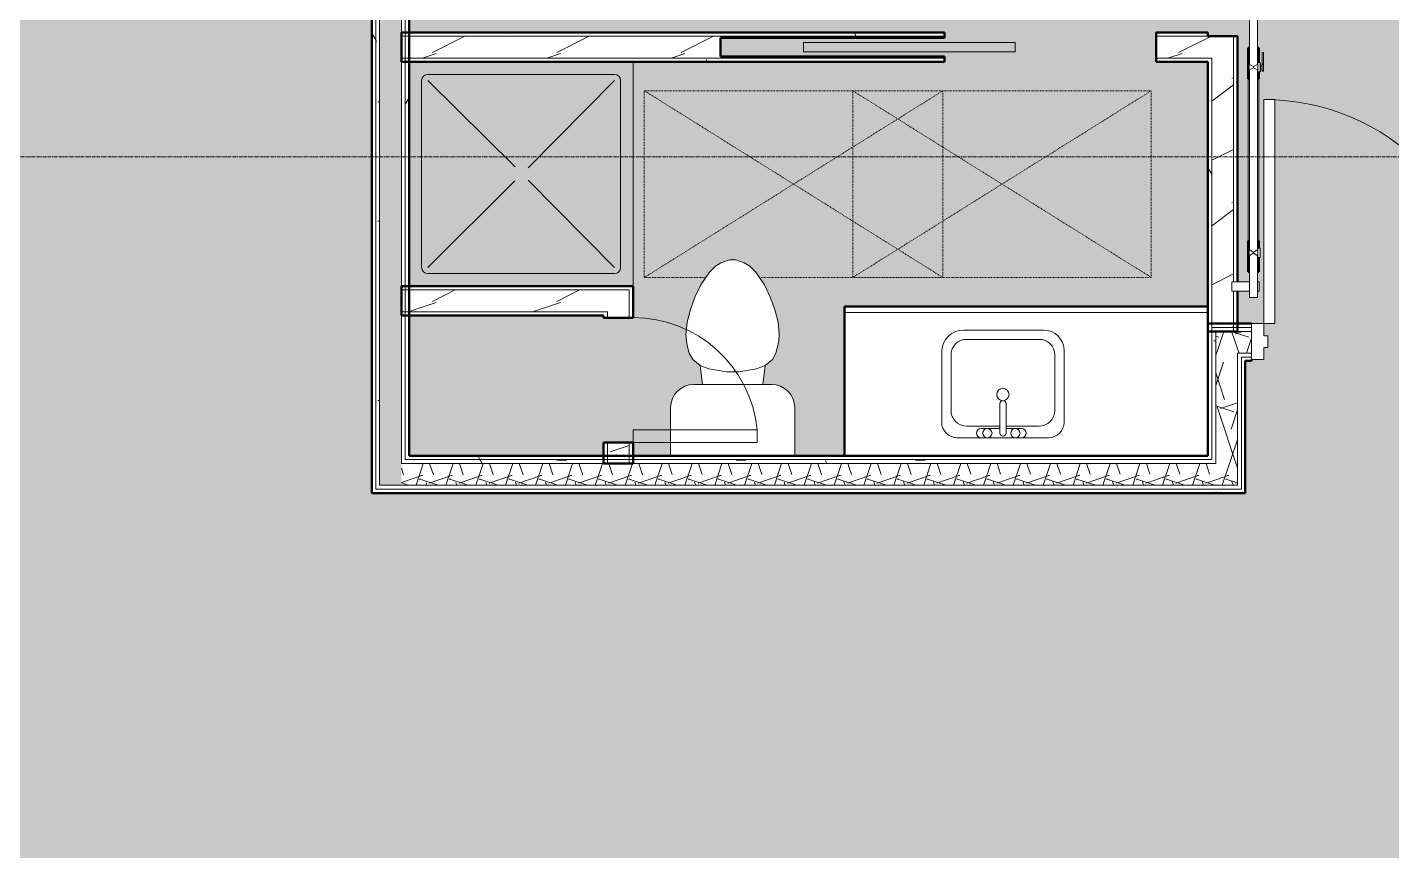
# Model space of a CAD drawing. Header units: inches. Extents: x -4292 to -464, y 9706 to 12474.
# Drawn here: x -3464.3 to -3245, y 10391.7 to 10524 of the extents above; entities that cross this region are included whole.
import ezdxf

# ---------------------------------------------------------------- set-up
doc = ezdxf.new("R2010")
doc.units = ezdxf.units.IN
doc.header["$MEASUREMENT"] = 0
doc.linetypes.add('Dash', pattern=[0.25, 0.125, -0.125])
doc.linetypes.add('Grid Line 1_2_', pattern=[0.875, 0.5, -0.125, 0.125, -0.125])
for name, color, linetype, lineweight in [('A-AREA-PATT-4', 254, 'Continuous', 9), ('A-DOOR-1', 7, 'Continuous', 9), ('A-DOOR-2', 90, 'Continuous', 20), ('A-DOOR-3', 50, 'Continuous', 13), ('A-DOOR-4', 250, 'Continuous', 50), ('A-DOOR-5', 31, 'Continuous', 20), ('A-DOOR-6', 31, 'Continuous', 9), ('A-DOOR-FRAM', 31, 'Continuous', 20), ('A-GENM-HDLN-1', 7, 'Dash', 9), ('A-WALL', 113, 'Continuous', 13), ('A-WALL-2', 250, 'Continuous', 50), ('A-WALL-3', 50, 'Continuous', 13), ('A-WALL-PATT-1', 7, 'Continuous', 9), ('A-WALL-PATT-2', 8, 'Continuous', 9), ('A-WALL-PATT-5', 111, 'Continuous', 9), ('I-WALL-1', 2, 'Continuous', 50), ('P-SANR-FIXT-1', 7, 'Continuous', 9), ('Q-CASE-1', 250, 'Continuous', 50), ('Q-CASE-2', 7, 'Continuous', 9), ('S-GRID-1', 1, 'Grid Line 1_2_', 9)]:
    doc.layers.add(name, color=color, linetype=linetype, lineweight=lineweight)
doc.layers.add('A-AREA-PATT-6', color=254, linetype='Continuous', lineweight=9, transparency=1)
pattern_1 = [(0, (0, 0), (38.4, 9.6), [1.584, -27.216, 1.584, -27.216, -153.6]), (0, (0, 0), (38.4, 9.6), [-57.6, 1.584, -56.016, 1.584, -27.216, -67.2]), (0, (0, 0), (38.4, 9.6), [-144, 1.584, -17.616, 1.584, -46.416]), (120, (14.4, 4.8), (-27.513844, 28.4553755), [1.584, -27.216, 1.584, -27.216, -153.6]), (120, (14.4, 4.8), (-27.513844, 28.4553755), [-57.6, 1.584, -56.016, 1.584, -27.216, -67.2]), (120, (14.4, 4.8), (-27.513844, 28.4553755), [-144, 1.584, -17.616, 1.584, -46.416]), (240, (19.2, 24), (-10.886156, -38.0553755), [1.584, -27.216, 1.584, -27.216, -153.6]), (240, (19.2, 24), (-10.886156, -38.0553755), [-57.6, 1.584, -56.016, 1.584, -27.216, -67.2]), (240, (19.2, 24), (-10.886156, -38.0553755), [-144, 1.584, -17.616, 1.584, -46.416])]
pattern_2 = [(161.57, (0.6, 0.6), (-4.80033747, -0.00041462), [0, -34.152, 3.792, 0]), (18.43, (-0.6, 0.6), (-4.80033747, 0.00041462), [0, -34.152, 3.792, 0]), (108.43, (0.6, 0.6), (2.39913218, -12.00105099), [11.382, -26.562]), (71.57, (-0.6, 0.6), (2.39913218, 12.00105099), [11.382, -26.562])]
pattern_3 = [(216.87, (7.997, 19.992), (59.9755286, 39.9843071), [9.996, -89.964]), (206.565, (19.992, 13.994), (-19.991807, -19.992219), [22.352, -22.352]), (198.435, (19.992, 3.998), (-39.983821, -19.991955), [12.644, -50.576])]

msp = doc.modelspace()

# ---------------------------------------------------------------- hatches: boundary and pattern name
at = {"layer": 'A-AREA-PATT-4'}
h = msp.add_hatch(color=256, dxfattribs=at)
h.paths.add_polyline_path([(-3402.9237, 10455.1644), (-3371.6737, 10455.1644), (-3371.6737, 10457.3003), (-3366.9237, 10457.3003), (-3366.9237, 10455.1644), (-3360.9, 10455.1644), (-3360.9, 10462.8906), (-3360.773, 10463.855), (-3360.4007, 10464.7537), (-3359.8086, 10465.5255), (-3359.0368, 10466.1176), (-3358.1382, 10466.4899), (-3357.0974, 10466.6168), (-3355.7854, 10466.6168), (-3356.1331, 10469.6406), (-3357.3249, 10470.6406), (-3357.8916, 10471.6406), (-3358.2494, 10473.1501), (-3358.3901, 10474.2556), (-3358.4237, 10474.6406), (-3358.2494, 10476.633), (-3357.7115, 10478.6406), (-3356.9835, 10480.6406), (-3356.0509, 10482.6406), (-3354.6635, 10484.6406), (-3353.6635, 10485.6406), (-3352.7975, 10486.1406), (-3351.4237, 10486.6406), (-3350.4237, 10486.6406), (-3349.05, 10486.1406), (-3348.184, 10485.6406), (-3347.184, 10484.6406), (-3345.7144, 10482.4644), (-3344.8639, 10480.6406), (-3344.136, 10478.6406), (-3343.598, 10476.633), (-3343.4237, 10474.6406), (-3343.598, 10473.1501), (-3343.6879, 10472.6406), (-3343.9558, 10471.6406), (-3344.5226, 10470.6406), (-3345.7144, 10469.6406), (-3346.0621, 10466.6168), (-3344.6737, 10466.6168), (-3343.7093, 10466.4899), (-3342.8106, 10466.1176), (-3342.0389, 10465.5255), (-3341.4467, 10464.7537), (-3341.0745, 10463.855), (-3340.9475, 10462.8906), (-3340.9475, 10455.1644), (-3332.9237, 10455.1644), (-3332.9237, 10479.1644), (-3274.5237, 10479.1644), (-3274.5237, 10518.4253), (-3282.8469, 10518.4253), (-3282.8469, 10523.1753), (-3274.5237, 10523.1753), (-3274.5237, 10522.5871), (-3269.7737, 10522.5871), (-3269.7737, 10483.0871), (-3267.8258, 10483.0871), (-3267.8258, 10484.6913), (-3268.0758, 10484.6913), (-3268.0758, 10520.6913), (-3267.8258, 10520.6913), (-3267.8258, 10559.0871), (-3269.7737, 10559.0871), (-3269.7737, 10558.5871), (-3274.5237, 10558.5871), (-3274.5237, 10562.0098), (-3282.8469, 10562.0098), (-3282.8469, 10567.3067), (-3283.5969, 10567.3067), (-3283.5969, 10569.8067), (-3282.8469, 10569.8067), (-3282.8469, 10607.0567), (-3281.4719, 10607.0567), (-3281.4719, 10642.0567), (-3282.8469, 10642.0567), (-3282.8469, 10642.3067), (-3283.5969, 10642.3067), (-3283.5969, 10644.8067), (-3402.9237, 10644.8067), (-3402.9237, 10523.1753), (-3316.8469, 10523.1753), (-3316.8469, 10522.3003), (-3352.8469, 10522.3003), (-3352.8469, 10519.3003), (-3316.8469, 10519.3003), (-3316.8469, 10518.4253), (-3402.9237, 10518.4253), (-3402.9237, 10482.4253), (-3366.9237, 10482.4253), (-3366.9237, 10477.3003), (-3371.6737, 10477.3003), (-3371.6737, 10477.6753), (-3402.9237, 10477.6753), (-3402.9237, 10473.3894)], flags=0)
h.paths.add_polyline_path([(-3264.8987, 10473.3894), (-3230.1487, 10473.3894), (-3230.1487, 10474.4519), (-3229.5237, 10474.4519), (-3229.5237, 10476.3894), (-3207.3237, 10476.3894), (-3207.3237, 10727.7745), (-3223.4487, 10727.7745), (-3223.4487, 10745.7745), (-3219.4487, 10745.7745), (-3219.4487, 10781.7745), (-3223.4487, 10781.7745), (-3223.4487, 10799.7745), (-3207.3237, 10799.7745), (-3207.3237, 10810.2394), (-3217.8767, 10810.2394), (-3217.8767, 10814.9894), (-3207.3237, 10814.9894), (-3207.3237, 10842.5144), (-3249.1743, 10842.5144), (-3249.1743, 10814.9894), (-3247.8767, 10814.9894), (-3247.8767, 10810.2394), (-3253.9243, 10810.2394), (-3253.9243, 10842.5144), (-3290.9112, 10842.5144), (-3290.9112, 10845.8894), (-3328.9362, 10845.8894), (-3328.9362, 10842.5144), (-3371.4223, 10842.5144), (-3371.4223, 10841.2019), (-3376.1723, 10841.2019), (-3376.1723, 10842.5144), (-3402.9237, 10842.5144), (-3402.9237, 10810.5769), (-3376.1723, 10810.5769), (-3376.1723, 10811.2019), (-3371.4223, 10811.2019), (-3371.4223, 10805.8269), (-3378.9237, 10805.8269), (-3378.9237, 10673.5567), (-3289.8237, 10673.5567), (-3289.8237, 10681.5567), (-3254.0737, 10681.5567), (-3254.0737, 10673.5567), (-3249.3237, 10673.5567), (-3249.3237, 10562.0098), (-3269.7737, 10562.0098), (-3269.7737, 10560.5871), (-3267.8258, 10560.5871), (-3267.8045, 10561.5871), (-3266.5758, 10561.5871), (-3266.5758, 10560.5871), (-3266.3026, 10560.5871), (-3266.3107, 10559.0871), (-3266.5758, 10559.0871), (-3266.5758, 10520.6913), (-3266.3258, 10520.6913), (-3266.3258, 10518.3531), (-3266.1487, 10518.3531), (-3266.1487, 10518.0729), (-3266.0758, 10518.0193), (-3266.0758, 10517.6979), (-3265.8258, 10517.746), (-3265.8258, 10519.9484), (-3265.5758, 10519.8937), (-3265.5758, 10516.956), (-3265.8258, 10517.0062), (-3265.8258, 10517.3443), (-3266.0758, 10517.344), (-3266.0758, 10516.9693), (-3266.1487, 10516.9693), (-3266.1487, 10516.8531), (-3266.3258, 10516.8531), (-3266.3258, 10488.5295), (-3266.1487, 10488.5295), (-3266.1487, 10487.0295), (-3266.3258, 10487.0295), (-3266.3258, 10484.6913), (-3266.5758, 10484.6913), (-3266.5758, 10483.0871), (-3266.3026, 10483.0871), (-3266.3026, 10481.5871), (-3266.5758, 10481.5871), (-3266.5971, 10480.5871), (-3267.8258, 10480.5871), (-3267.8258, 10481.5871), (-3269.7737, 10481.5871), (-3269.7737, 10476.3894), (-3265.5237, 10476.3894), (-3265.5237, 10474.4519), (-3264.8987, 10474.4519), (-3264.8987, 10474.2556)], flags=0)
h.paths.add_polyline_path([(-3263.7737, 10476.3894), (-3265.5237, 10476.3894), (-3265.5237, 10512.3894), (-3263.7737, 10512.3894), (-3263.7737, 10484.6358)], flags=0)
h.paths.add_polyline_path([(-3401.449, 10539.8749), (-3401.449, 10557.8749), (-3383.449, 10557.8749), (-3383.449, 10539.8749)], flags=0)
h.paths.add_polyline_path([(-3383.449, 10560.8067), (-3401.449, 10560.8067), (-3401.449, 10620.8067), (-3322.449, 10620.8067), (-3322.449, 10560.8067), (-3339.5111, 10560.8067)], flags=0)
h.paths.add_polyline_path([(-3270.5993, 10566.7598), (-3254.0737, 10566.7598), (-3254.0737, 10644.8067), (-3277.3469, 10644.8067), (-3277.3469, 10642.3067), (-3278.0969, 10642.3067), (-3278.0969, 10642.0567), (-3280.0969, 10642.0567), (-3280.0969, 10605.0567), (-3281.4719, 10605.0567), (-3281.4719, 10570.0567), (-3278.0969, 10570.0567), (-3278.0969, 10569.8067), (-3277.3469, 10569.8067), (-3277.3469, 10567.3067), (-3278.0969, 10567.3067), (-3278.0969, 10566.7598), (-3277.3469, 10566.7598)], flags=0)
h.paths.add_polyline_path([(-3397.4185, 10623.8067), (-3401.449, 10623.8067), (-3401.449, 10641.8067), (-3383.449, 10641.8067), (-3383.449, 10623.8067)], flags=0)
h.paths.add_polyline_path([(-3282.2219, 10649.5567), (-3254.0737, 10649.5567), (-3254.0737, 10651.5567), (-3289.8237, 10651.5567), (-3289.8237, 10649.5567), (-3284.3817, 10649.5567)], flags=0)
h.paths.add_polyline_path([(-3279.4487, 10718.2642), (-3314.4487, 10718.2642), (-3314.4487, 10802.2642), (-3279.4487, 10802.2642), (-3279.4487, 10796.2642), (-3278.4487, 10796.2642), (-3278.4487, 10724.2642), (-3279.4487, 10724.2642)], flags=0)
h.paths.add_polyline_path([(-3263.4487, 10733.2642), (-3263.4487, 10793.2642), (-3233.4487, 10793.2642), (-3233.4487, 10733.2642), (-3260.8477, 10733.2642)], flags=0)
h.paths.add_polyline_path([(-3376.1723, 10814.2019), (-3401.3348, 10814.2019), (-3401.3348, 10839.2019), (-3375.3348, 10839.2019), (-3375.3348, 10814.2019), (-3375.5473, 10814.2019)], flags=0)
h.paths.add_polyline_path([(-3237.3767, 10816.3894), (-3237.6182, 10816.3894), (-3237.6182, 10816.8894), (-3247.1267, 10816.8894), (-3247.1267, 10842.1394), (-3219.1267, 10842.1394), (-3219.1267, 10816.8894), (-3220.1395, 10816.8894), (-3220.1769, 10816.3894), (-3220.8639, 10816.3894), (-3220.8639, 10816.8894), (-3237.1352, 10816.8894), (-3237.1602, 10816.3894), (-3237.312, 10816.3894)], flags=0)
at = {"layer": 'A-AREA-PATT-6'}
h = msp.add_hatch(color=256, dxfattribs=at)
h.paths.add_polyline_path([(-2573.7237, 10267.7769), (-2609.7237, 10267.7769), (-2609.7237, 10269.5269), (-2573.7237, 10269.5269)], flags=0)
h.paths.add_polyline_path([(-2573.7237, 11759.0019), (-2609.7237, 11759.0019), (-2609.7237, 11760.7519), (-2573.7237, 11760.7519)], flags=0)
h.paths.add_polyline_path([(-2622.8292, 10240.1769), (-2589.2612, 10240.1769), (-2589.2612, 10240.7394), (-2587.2612, 10240.7394), (-2587.2612, 10246.3644), (-2573.7237, 10246.3644), (-2573.7237, 10267.7769), (-2571.9737, 10267.7769), (-2571.9737, 10268.4019), (-2570.7237, 10268.4019), (-2570.7237, 10339.1519), (-2571.9737, 10339.1519), (-2571.9737, 10339.7769), (-2573.7237, 10339.7769), (-2573.7237, 10364.1894), (-2493.5722, 10364.1894), (-2481.1503, 10376.6113), (-2481.6807, 10377.1416), (-2480.2665, 10378.5558), (-2478.8964, 10377.1858), (-2478.4545, 10377.6277), (-2477.1729, 10376.3461), (-2452.6009, 10400.9181), (-2453.8825, 10402.1997), (-2453.4406, 10402.6416), (-2454.8106, 10404.0116), (-2453.3964, 10405.4259), (-2452.8661, 10404.8955), (-2442.4362, 10415.3254), (-2453.1788, 10426.0679), (-2453.7091, 10425.5375), (-2455.1233, 10426.9518), (-2453.7533, 10428.3218), (-2454.1952, 10428.7637), (-2452.9136, 10430.0453), (-2477.4856, 10454.6173), (-2478.7672, 10453.3357), (-2479.2091, 10453.7776), (-2480.5792, 10452.4076), (-2481.9934, 10453.8218), (-2481.463, 10454.3521), (-2490.1251, 10463.0142), (-2503.9749, 10449.1644), (-2508.2175, 10449.1644), (-2513.1237, 10444.2582), (-2513.1237, 10449.1644), (-2650.5237, 10449.1644), (-2650.5237, 10470.3894), (-2670.7237, 10470.3894), (-2670.7237, 10469.6394), (-2672.7237, 10469.6394), (-2672.7237, 10471.5769), (-2673.3487, 10471.5769), (-2673.3487, 10473.3894), (-2708.0987, 10473.3894), (-2708.0987, 10471.5769), (-2708.7237, 10471.5769), (-2708.7237, 10469.6394), (-2710.7237, 10469.6394), (-2710.7237, 10470.3894), (-2718.7237, 10470.3894), (-2718.7237, 10469.6394), (-2720.7237, 10469.6394), (-2720.7237, 10471.5769), (-2721.3487, 10471.5769), (-2721.3487, 10473.3894), (-2756.0987, 10473.3894), (-2756.0987, 10471.5769), (-2756.7237, 10471.5769), (-2756.7237, 10469.6394), (-2758.7237, 10469.6394), (-2758.7237, 10470.3894), (-2778.9237, 10470.3894), (-2778.9237, 10449.4394), (-3015.3237, 10449.4394), (-3015.3237, 10470.3894), (-3016.3237, 10470.3894), (-3016.3237, 10470.6394), (-3018.3237, 10470.6394), (-3018.3237, 10472.5769), (-3018.9487, 10472.5769), (-3018.9487, 10473.3894), (-3053.6987, 10473.3894), (-3053.6987, 10472.5769), (-3054.3237, 10472.5769), (-3054.3237, 10470.6394), (-3056.3237, 10470.6394), (-3056.3237, 10470.3894), (-3076.5237, 10470.3894), (-3076.5237, 10449.4394), (-3207.3237, 10449.4394), (-3207.3237, 10470.3894), (-3227.5237, 10470.3894), (-3227.5237, 10470.6394), (-3229.5237, 10470.6394), (-3229.5237, 10472.5769), (-3230.1487, 10472.5769), (-3230.1487, 10473.3894), (-3264.8987, 10473.3894), (-3264.8987, 10472.5769), (-3265.5237, 10472.5769), (-3265.5237, 10470.6394), (-3267.5237, 10470.6394), (-3267.5237, 10470.3894), (-3268.5237, 10470.3894), (-3268.5237, 10449.1644), (-3408.9237, 10449.1644), (-3408.9237, 11087.7894), (-3408.2362, 11087.7894), (-3408.2362, 11089.2894), (-3405.5487, 11089.2894), (-3405.5487, 11105.973), (-3408.2362, 11105.973), (-3408.2362, 11107.473), (-3405.4862, 11107.473), (-3405.4862, 11125.6566), (-3408.2362, 11125.6566), (-3408.2362, 11127.1566), (-3405.4862, 11127.1566), (-3405.4862, 11145.3402), (-3408.2362, 11145.3402), (-3408.2362, 11146.8402), (-3405.4862, 11146.8402), (-3405.4862, 11165.0238), (-3408.2362, 11165.0238), (-3408.2362, 11166.5238), (-3405.4862, 11166.5238), (-3405.4862, 11184.7074), (-3408.2362, 11184.7074), (-3408.2362, 11186.2074), (-3405.4862, 11186.2074), (-3405.4862, 11204.391), (-3408.2362, 11204.391), (-3408.2362, 11205.891), (-3405.4862, 11205.891), (-3405.4862, 11224.0746), (-3408.2362, 11224.0746), (-3408.2362, 11225.5746), (-3405.4862, 11225.5746), (-3405.4862, 11243.1394), (-3408.2362, 11243.1394), (-3408.2362, 11244.6394), (-3408.9237, 11244.6394), (-3408.9237, 11649.6144), (-3268.5237, 11649.6144), (-3268.5237, 11628.3894), (-3267.5237, 11628.3894), (-3267.5237, 11628.1394), (-3265.5237, 11628.1394), (-3265.5237, 11626.2019), (-3264.8987, 11626.2019), (-3264.8987, 11625.3894), (-3230.1487, 11625.3894), (-3230.1487, 11626.2019), (-3229.5237, 11626.2019), (-3229.5237, 11628.1394), (-3227.5237, 11628.1394), (-3227.5237, 11628.3894), (-3207.3237, 11628.3894), (-3207.3237, 11649.3394), (-3076.5237, 11649.3394), (-3076.5237, 11628.3894), (-3056.3237, 11628.3894), (-3056.3237, 11628.1394), (-3054.3237, 11628.1394), (-3054.3237, 11626.2019), (-3053.6987, 11626.2019), (-3053.6987, 11625.3894), (-3018.9487, 11625.3894), (-3018.9487, 11626.2019), (-3018.3237, 11626.2019), (-3018.3237, 11628.1394), (-3016.3237, 11628.1394), (-3016.3237, 11628.3894), (-3015.3237, 11628.3894), (-3015.3237, 11649.3394), (-2778.9237, 11649.3394), (-2778.9237, 11628.3894), (-2758.7237, 11628.3894), (-2758.7237, 11629.1394), (-2756.7237, 11629.1394), (-2756.7237, 11627.2019), (-2756.0987, 11627.2019), (-2756.0987, 11625.3894), (-2721.3487, 11625.3894), (-2721.3487, 11627.2019), (-2720.7237, 11627.2019), (-2720.7237, 11629.1394), (-2718.7237, 11629.1394), (-2718.7237, 11628.3894), (-2710.7237, 11628.3894), (-2710.7237, 11629.1394), (-2708.7237, 11629.1394), (-2708.7237, 11627.2019), (-2708.0987, 11627.2019), (-2708.0987, 11625.3894), (-2673.3487, 11625.3894), (-2673.3487, 11627.2019), (-2672.7237, 11627.2019), (-2672.7237, 11629.1394), (-2670.7237, 11629.1394), (-2670.7237, 11628.3894), (-2650.5237, 11628.3894), (-2650.5237, 11649.6144), (-2513.1237, 11649.6144), (-2513.1237, 11654.5206), (-2508.2175, 11649.6144), (-2503.9749, 11649.6144), (-2490.1251, 11635.7646), (-2481.463, 11644.4267), (-2481.9934, 11644.957), (-2480.5792, 11646.3712), (-2479.2091, 11645.0012), (-2478.7672, 11645.4431), (-2477.4856, 11644.1615), (-2452.9136, 11668.7334), (-2454.1952, 11670.0151), (-2453.7533, 11670.457), (-2455.1233, 11671.827), (-2453.7091, 11673.2413), (-2453.1788, 11672.7109), (-2442.4362, 11683.4534), (-2452.8661, 11693.8833), (-2453.3964, 11693.3529), (-2454.8106, 11694.7671), (-2453.4406, 11696.1372), (-2453.8825, 11696.5791), (-2452.6009, 11697.8607), (-2477.1729, 11722.4327), (-2478.4545, 11721.1511), (-2478.8964, 11721.593), (-2480.2665, 11720.223), (-2481.6807, 11721.6372), (-2481.1503, 11722.1675), (-2493.5722, 11734.5894), (-2573.7237, 11734.5894), (-2573.7237, 11759.0019), (-2571.9737, 11759.0019), (-2571.9737, 11759.6269), (-2570.7237, 11759.6269), (-2570.7237, 11830.3769), (-2571.9737, 11830.3769), (-2571.9737, 11831.0019), (-2573.7237, 11831.0019), (-2573.7237, 11852.4144), (-2587.2612, 11852.4144), (-2587.2612, 11858.0394), (-2589.2612, 11858.0394), (-2589.2612, 11858.6019), (-2625.2612, 11858.6019), (-2625.2612, 11858.0394), (-2627.2612, 11858.0306), (-2627.2612, 11852.4144), (-2634.9237, 11852.4144), (-2634.9237, 11716.6394), (-2736.6987, 11716.6394), (-2736.6987, 11737.5894), (-2737.6987, 11737.5894), (-2737.6987, 11737.8394), (-2739.6987, 11737.8394), (-2739.6987, 11739.7769), (-2740.3237, 11739.7769), (-2740.3237, 11740.5894), (-2775.0737, 11740.5894), (-2775.0737, 11739.7769), (-2775.6987, 11739.7769), (-2775.6987, 11737.8394), (-2777.6987, 11737.8394), (-2777.6987, 11737.5894), (-2797.8987, 11737.5894), (-2797.8987, 11716.6394), (-3072.9237, 11716.6394), (-3072.9237, 11737.5894), (-3093.1237, 11737.5894), (-3093.1237, 11736.8394), (-3095.1237, 11736.8394), (-3095.1237, 11738.7769), (-3095.7487, 11738.7769), (-3095.7487, 11740.5894), (-3130.4987, 11740.5894), (-3130.4987, 11738.7769), (-3131.1237, 11738.7769), (-3131.1237, 11736.8394), (-3133.1237, 11736.8394), (-3133.1237, 11737.5894), (-3141.1237, 11737.5894), (-3141.1237, 11736.8394), (-3143.1237, 11736.8394), (-3143.1237, 11738.7769), (-3143.7487, 11738.7769), (-3143.7487, 11740.5894), (-3178.4987, 11740.5894), (-3178.4987, 11738.7769), (-3179.1237, 11738.7769), (-3179.1237, 11736.8394), (-3181.1237, 11736.8394), (-3181.1237, 11737.5894), (-3201.3237, 11737.5894), (-3201.3237, 11716.6394), (-3418.5237, 11716.6394), (-3418.5237, 11747.1894), (-3455.4737, 11747.1894), (-3455.5237, 11746.4394), (-3457.5237, 11746.4394), (-3457.5237, 11748.3769), (-3458.1487, 11748.3769), (-3458.1487, 11750.1894), (-3492.8487, 11750.1894), (-3492.8987, 11748.3769), (-3493.4737, 11748.3769), (-3493.5237, 11746.4394), (-3495.5237, 11746.4394), (-3495.5237, 11747.1894), (-3498.9237, 11747.1894), (-3498.9237, 11726.9894), (-3499.1737, 11726.9894), (-3499.1737, 11724.9894), (-3501.1112, 11724.9894), (-3501.1112, 11724.3644), (-3501.9237, 11724.3644), (-3501.9237, 11689.6144), (-3501.1112, 11689.6144), (-3501.1112, 11688.9894), (-3499.1737, 11688.9894), (-3499.1737, 11686.9894), (-3498.9237, 11686.9894), (-3498.9237, 11685.9894), (-3477.9737, 11685.9894), (-3477.9737, 11551.3644), (-3479.8737, 11551.3644), (-3479.8737, 11515.2394), (-3486.0612, 11515.2394), (-3486.0612, 11466.7394), (-3479.8737, 11466.7394), (-3479.8737, 11430.6144), (-3606.9987, 11430.6144), (-3606.9987, 11436.2394), (-3608.9987, 11436.2394), (-3608.9987, 11436.8019), (-3644.9987, 11436.8019), (-3644.9987, 11436.2394), (-3646.9987, 11436.2394), (-3646.9987, 11430.6144), (-3662.1237, 11430.6144), (-3662.1237, 11378.7894), (-3652.7237, 11378.7894), (-3652.7237, 11379.5394), (-3650.7237, 11379.5394), (-3650.7237, 11377.6019), (-3650.0987, 11377.6019), (-3650.0987, 11375.7894), (-3615.3487, 11375.7894), (-3615.3487, 11377.6019), (-3614.7237, 11377.6019), (-3614.7237, 11379.5394), (-3612.7237, 11379.5394), (-3612.7237, 11378.7894), (-3477.9737, 11378.7894), (-3477.9737, 11027.1894), (-3498.9237, 11027.1894), (-3498.9237, 11006.9894), (-3499.1737, 11006.9894), (-3499.1737, 11004.9894), (-3501.1112, 11004.9894), (-3501.1112, 11004.3644), (-3501.9237, 11004.3644), (-3501.9237, 10969.6144), (-3501.1112, 10969.6144), (-3501.1112, 10968.9894), (-3499.1737, 10968.9894), (-3499.1737, 10966.9894), (-3498.9237, 10966.9894), (-3498.9237, 10965.9894), (-3477.9737, 10965.9894), (-3477.9737, 10710.3894), (-3498.9237, 10710.3894), (-3498.9237, 10709.3894), (-3499.1737, 10709.3894), (-3499.1737, 10707.3894), (-3501.1112, 10707.3894), (-3501.1112, 10706.7644), (-3501.9237, 10706.7644), (-3501.9237, 10672.0144), (-3501.1112, 10672.0144), (-3501.1112, 10671.3894), (-3499.1737, 10671.3894), (-3499.1737, 10669.3894), (-3498.9237, 10669.3894), (-3498.9237, 10649.1894), (-3477.9737, 10649.1894), (-3477.9737, 10412.7894), (-3498.9237, 10412.7894), (-3498.9237, 10392.5894), (-3499.1737, 10392.5894), (-3499.1737, 10390.5894), (-3501.1112, 10390.5894), (-3501.1112, 10389.9644), (-3501.9237, 10389.9644), (-3501.9237, 10355.2144), (-3501.1112, 10355.2144), (-3501.1112, 10354.5894), (-3499.1737, 10354.5894), (-3499.1737, 10352.5894), (-3498.9237, 10352.5894), (-3498.9237, 10351.5894), (-3496.9237, 10351.5894), (-3496.9237, 10352.3394), (-3493.4737, 10352.3394), (-3493.4737, 10350.4019), (-3492.8487, 10350.4019), (-3492.8487, 10348.5894), (-3459.5487, 10348.5894), (-3459.5487, 10350.4019), (-3458.9237, 10350.4019), (-3458.9237, 10352.3394), (-3455.4737, 10352.3394), (-3455.4737, 10351.5894), (-3418.5237, 10351.5894), (-3418.5237, 10382.1394), (-3201.3237, 10382.1394), (-3201.3237, 10361.1894), (-3181.1237, 10361.1894), (-3181.1237, 10361.9394), (-3179.1237, 10361.9394), (-3179.1237, 10360.0019), (-3178.4987, 10360.0019), (-3178.4987, 10358.1894), (-3143.7487, 10358.1894), (-3143.7487, 10360.0019), (-3143.1237, 10360.0019), (-3143.1237, 10361.9394), (-3141.1237, 10361.9394), (-3141.1237, 10361.1894), (-3133.1237, 10361.1894), (-3133.1237, 10361.9394), (-3131.1237, 10361.9394), (-3131.1237, 10360.0019), (-3130.4987, 10360.0019), (-3130.4987, 10358.1894), (-3095.7487, 10358.1894), (-3095.7487, 10360.0019), (-3095.1237, 10360.0019), (-3095.1237, 10361.9394), (-3093.1237, 10361.9394), (-3093.1237, 10361.1894), (-3072.9237, 10361.1894), (-3072.9237, 10382.1394), (-2797.8987, 10382.1394), (-2797.8987, 10361.1894), (-2777.6987, 10361.1894), (-2777.6987, 10360.9394), (-2775.6987, 10360.9394), (-2775.6987, 10359.0019), (-2775.0737, 10359.0019), (-2775.0737, 10358.1894), (-2740.3237, 10358.1894), (-2740.3237, 10359.0019), (-2739.6987, 10359.0019), (-2739.6987, 10360.9394), (-2737.6987, 10360.9394), (-2737.6987, 10361.1894), (-2736.6987, 10361.1894), (-2736.6987, 10382.1394), (-2634.9237, 10382.1394), (-2634.9237, 10246.3644), (-2637.9237, 10246.3644), (-2637.9237, 10240.1769), (-2634.5112, 10240.1769), (-2634.4877, 10246.3644), (-2627.2612, 10246.3644), (-2627.2612, 10240.7394), (-2625.2612, 10240.7394), (-2625.2612, 10240.1769)], flags=0)
h.paths.add_polyline_path([(-2609.7237, 10338.0269), (-2609.7237, 10339.7769), (-2573.7237, 10339.7769), (-2573.7237, 10338.0269), (-2595.2645, 10338.0269)], flags=0)
h.paths.add_polyline_path([(-2609.7237, 11829.2519), (-2609.7237, 11831.0019), (-2573.7237, 11831.0019), (-2573.7237, 11829.2519), (-2587.2612, 11829.2519)], flags=0)
at = {"layer": 'A-WALL-PATT-1'}
h = msp.add_hatch(dxfattribs=at)
h.set_pattern_fill('FP_1', color=256, style=0, pattern_type=2)
h.set_pattern_definition(pattern_1)
h.paths.add_polyline_path([(-3273.8987, 10475.1348), (-3273.8987, 10519.0503), (-3274.5237, 10519.0503), (-3274.5237, 10475.1348)], flags=0)
h.paths.add_polyline_path([(-3273.8987, 10558.5871), (-3273.8987, 10562.0098), (-3274.5237, 10562.0098), (-3274.5237, 10558.5871)], flags=0)
h = msp.add_hatch(dxfattribs=at)
h.set_pattern_fill('FP_1', color=256, style=0, pattern_type=2)
h.set_pattern_definition(pattern_1)
h.paths.add_polyline_path([(-3282.8469, 10522.5503), (-3274.5237, 10522.5871), (-3274.5237, 10523.1753), (-3282.8469, 10523.1753)], flags=0)
h.paths.add_polyline_path([(-3316.8469, 10522.5503), (-3316.8469, 10523.1753), (-3402.9237, 10523.1753), (-3402.9237, 10522.5503), (-3332.9237, 10522.5503)], flags=0)
h = msp.add_hatch(dxfattribs=at)
h.set_pattern_fill('FP_1', color=256, style=0, pattern_type=2)
h.set_pattern_definition(pattern_1)
h.paths.add_polyline_path([(-3274.5237, 10518.4253), (-3274.5328, 10519.0503), (-3282.8469, 10519.0503), (-3282.8469, 10518.4253)], flags=0)
h.paths.add_polyline_path([(-3394.6404, 10518.4253), (-3316.8469, 10518.4253), (-3316.8469, 10519.0503), (-3402.9237, 10519.0413), (-3402.9237, 10518.4253)], flags=0)
at = {"layer": 'A-WALL-PATT-2'}
h = msp.add_hatch(dxfattribs=at)
h.set_pattern_fill('FP_2', color=256, style=0, pattern_type=2)
h.set_pattern_definition(pattern_3)
h.paths.add_polyline_path([(-3273.8987, 10475.1348), (-3270.3987, 10475.1348), (-3270.3987, 10481.5871), (-3270.6776, 10481.5871), (-3270.6776, 10483.0871), (-3270.3987, 10483.0871), (-3270.3987, 10522.5871), (-3273.8987, 10522.5503), (-3273.8987, 10481.5871)], flags=0)
h.paths.add_polyline_path([(-3273.8987, 10558.5871), (-3270.3987, 10558.5871), (-3270.3987, 10559.0871), (-3270.6776, 10559.0871), (-3270.6776, 10560.5871), (-3270.3987, 10560.5871), (-3270.3987, 10562.6348), (-3273.8987, 10562.6348), (-3273.8987, 10562.0098)], flags=0)
h = msp.add_hatch(dxfattribs=at)
h.set_pattern_fill('FP_2', color=256, style=0, pattern_type=2)
h.set_pattern_definition(pattern_3)
h.paths.add_polyline_path([(-3282.8469, 10519.0503), (-3273.8987, 10519.0972), (-3273.8987, 10522.5871), (-3282.8469, 10522.5503)], flags=0)
h.paths.add_polyline_path([(-3352.8469, 10519.0503), (-3316.8469, 10519.0503), (-3316.8469, 10519.3003), (-3352.8469, 10519.3003), (-3352.8469, 10522.3003), (-3316.8469, 10522.3003), (-3316.8469, 10522.5503), (-3402.9237, 10522.5442), (-3402.9237, 10519.0503), (-3394.6404, 10519.0503)], flags=0)
h = msp.add_hatch(dxfattribs=at)
h.set_pattern_fill('FP_2', color=256, style=0, pattern_type=2)
h.set_pattern_definition(pattern_3)
h.paths.add_polyline_path([(-3367.5487, 10478.3003), (-3367.5487, 10481.8003), (-3402.9237, 10481.8003), (-3402.9237, 10478.3003), (-3371.0487, 10478.3003)], flags=0)
h = msp.add_hatch(dxfattribs=at)
h.set_pattern_fill('FP_2', color=256, style=0, pattern_type=2)
h.set_pattern_definition(pattern_3)
h.paths.add_polyline_path([(-3371.0487, 10455.1644), (-3367.5487, 10455.1644), (-3367.5487, 10457.3003), (-3371.0487, 10457.3003)], flags=0)
h.paths.add_polyline_path([(-3371.0487, 10477.3003), (-3367.5487, 10477.3003), (-3367.5487, 10478.3003), (-3371.0487, 10478.3003), (-3371.0487, 10477.6753)], flags=0)
at = {"layer": 'A-WALL-PATT-5'}
h = msp.add_hatch(dxfattribs=at)
h.set_pattern_fill('FP_1', color=256, style=0, pattern_type=2)
h.set_pattern_definition(pattern_1)
h.paths.add_polyline_path([(-3408.9237, 10449.1644), (-3408.2987, 10449.1644), (-3408.2987, 10843.4144), (-3408.9237, 10843.4144), (-3408.9237, 10453.4959)], flags=0)
h = msp.add_hatch(dxfattribs=at)
h.set_pattern_fill('FP_1', color=256, style=0, pattern_type=2)
h.set_pattern_definition(pattern_1)
h.paths.add_polyline_path([(-3408.2987, 10449.7894), (-3407.6737, 10449.7894), (-3407.6737, 10843.4144), (-3408.0237, 10843.4144), (-3408.2987, 10843.1394), (-3408.2987, 10453.4959)], flags=0)
h = msp.add_hatch(dxfattribs=at)
h.set_pattern_fill('FP_41', color=256, style=0, pattern_type=2)
h.set_pattern_definition(pattern_2)
h.paths.add_polyline_path([(-3407.6737, 10450.4144), (-3404.1737, 10450.4144), (-3404.1737, 10843.4144), (-3407.6737, 10843.4144), (-3407.6737, 10453.4959)], flags=0)
h = msp.add_hatch(dxfattribs=at)
h.set_pattern_fill('FP_1', color=256, style=0, pattern_type=2)
h.set_pattern_definition(pattern_1)
h.paths.add_polyline_path([(-3404.1737, 10453.9144), (-3403.5487, 10453.9144), (-3403.5487, 10645.4317), (-3404.1737, 10645.4317), (-3404.1737, 10536.5345)], flags=0)
h.paths.add_polyline_path([(-3403.5487, 10648.9317), (-3403.5487, 10843.4144), (-3404.1737, 10843.4144), (-3404.1737, 10648.9317), (-3403.8612, 10648.9317)], flags=0)
h = msp.add_hatch(dxfattribs=at)
h.set_pattern_fill('FP_1', color=256, style=0, pattern_type=2)
h.set_pattern_definition(pattern_1)
h.paths.add_polyline_path([(-3403.5487, 10454.5394), (-3402.9237, 10454.5394), (-3402.9237, 10645.4317), (-3403.5487, 10645.4317), (-3403.5487, 10536.5345)], flags=0)
h.paths.add_polyline_path([(-3403.5487, 10648.9317), (-3402.9237, 10648.9317), (-3402.9237, 10843.4144), (-3403.5487, 10843.4144), (-3403.5487, 10702.6118)], flags=0)
h = msp.add_hatch(dxfattribs=at)
h.set_pattern_fill('FP_1', color=256, style=0, pattern_type=2)
h.set_pattern_definition(pattern_1)
h.paths.add_polyline_path([(-3273.2737, 10453.9144), (-3273.2739, 10475.1348), (-3273.8987, 10475.1348), (-3273.8987, 10453.9144)], flags=0)
h = msp.add_hatch(dxfattribs=at)
h.set_pattern_fill('FP_41', color=256, style=0, pattern_type=2)
h.set_pattern_definition(pattern_2)
h.paths.add_polyline_path([(-3269.7737, 10450.4144), (-3269.7737, 10475.1348), (-3273.2737, 10475.1348), (-3273.2737, 10450.4144)], flags=0)
h = msp.add_hatch(dxfattribs=at)
h.set_pattern_fill('FP_1', color=256, style=0, pattern_type=2)
h.set_pattern_definition(pattern_1)
h.paths.add_polyline_path([(-3267.6505, 10475.7644), (-3267.5237, 10475.7644), (-3267.5237, 10476.3894), (-3269.7737, 10476.3894), (-3269.7737, 10475.7644), (-3267.7421, 10475.7644)], flags=0)
h.paths.add_polyline_path([(-3227.5237, 10475.7644), (-3207.3237, 10475.7644), (-3207.3237, 10476.3894), (-3227.5237, 10476.3894)], flags=0)
h = msp.add_hatch(dxfattribs=at)
h.set_pattern_fill('FP_1', color=256, style=0, pattern_type=2)
h.set_pattern_definition(pattern_1)
h.paths.add_polyline_path([(-3267.6515, 10475.1394), (-3267.5237, 10475.1394), (-3267.5237, 10475.7644), (-3269.7737, 10475.7644), (-3269.7737, 10475.1394), (-3267.7421, 10475.1394)], flags=0)
h.paths.add_polyline_path([(-3207.3237, 10475.1394), (-3207.3237, 10475.7644), (-3227.5237, 10475.7644), (-3227.5237, 10475.1394)], flags=0)
h = msp.add_hatch(dxfattribs=at)
h.set_pattern_fill('FP_41', color=256, style=0, pattern_type=2)
h.set_pattern_definition(pattern_2)
h.paths.add_polyline_path([(-3268.5237, 10471.6394), (-3267.5237, 10471.6394), (-3267.5237, 10475.1394), (-3269.7737, 10475.1348), (-3269.7737, 10471.6394), (-3269.1487, 10471.6394)], flags=0)
h.paths.add_polyline_path([(-3227.5237, 10471.6394), (-3207.3237, 10471.6394), (-3207.3237, 10475.1394), (-3227.5237, 10475.1394), (-3227.5237, 10472.5769)], flags=0)
h = msp.add_hatch(dxfattribs=at)
h.set_pattern_fill('FP_41', color=256, style=0, pattern_type=2)
h.set_pattern_definition(pattern_2)
h.paths.add_polyline_path([(-3402.9237, 10450.4144), (-3273.2737, 10450.4205), (-3273.2737, 10453.9144), (-3404.1737, 10453.9144), (-3404.1737, 10450.4144)], flags=0)
h = msp.add_hatch(dxfattribs=at)
h.set_pattern_fill('FP_1', color=256, style=0, pattern_type=2)
h.set_pattern_definition(pattern_1)
h.paths.add_polyline_path([(-3273.8987, 10453.9144), (-3273.8987, 10454.5394), (-3403.5487, 10454.5394), (-3403.5487, 10453.9144), (-3274.5237, 10453.9144)], flags=0)
h = msp.add_hatch(dxfattribs=at)
h.set_pattern_fill('FP_1', color=256, style=0, pattern_type=2)
h.set_pattern_definition(pattern_1)
h.paths.add_polyline_path([(-3360.9, 10454.5394), (-3274.5237, 10454.5394), (-3274.5237, 10455.1644), (-3402.9237, 10455.1644), (-3402.9237, 10454.5394), (-3367.0757, 10454.5394)], flags=0)
h = msp.add_hatch(dxfattribs=at)
h.set_pattern_fill('FP_1', color=256, style=0, pattern_type=2)
h.set_pattern_definition(pattern_1)
h.paths.add_polyline_path([(-3394.6404, 10449.1644), (-3269.1487, 10449.1644), (-3269.1487, 10449.7894), (-3408.2987, 10449.7894), (-3408.2987, 10449.1644), (-3402.9237, 10449.1644)], flags=0)
h = msp.add_hatch(dxfattribs=at)
h.set_pattern_fill('FP_1', color=256, style=0, pattern_type=2)
h.set_pattern_definition(pattern_1)
h.paths.add_polyline_path([(-3336.9737, 10449.7894), (-3269.7737, 10449.7894), (-3269.7737, 10450.4144), (-3407.6737, 10450.4144), (-3407.6737, 10449.7894), (-3339.5111, 10449.7894)], flags=0)

# ---------------------------------------------------------------- linework, layer by layer
at = {"layer": 'A-DOOR-1'}
for p, q in [((-3265.5758, 10519.9668), (-3265.8258, 10519.9668)), ((-3266.0758, 10518.1461), (-3266.1487, 10518.1461)), ((-3266.1487, 10516.8961), (-3266.0758, 10516.8961)), ((-3266.0758, 10518.1461), (-3266.0758, 10517.8961)), ((-3266.0758, 10518.0729), (-3266.0758, 10518.1461)), ((-3266.0758, 10517.8961), (-3266.0758, 10517.1461)), ((-3265.8258, 10517.7711), (-3266.0758, 10517.7711)), ((-3265.8258, 10517.7711), (-3266.0758, 10517.7711)), ((-3266.0758, 10517.2711), (-3265.8258, 10517.2711)), ((-3266.0758, 10517.2711), (-3265.8258, 10517.2711)), ((-3266.0758, 10517.1461), (-3266.0758, 10516.8961)), ((-3266.0758, 10516.8961), (-3266.0758, 10516.9693)), ((-3265.8258, 10517.024), (-3265.8258, 10518.0933)), ((-3265.8258, 10518.0933), (-3265.5758, 10518.0933)), ((-3265.8258, 10516.9952), (-3265.5758, 10516.9952)), ((-3265.8258, 10516.956), (-3265.5758, 10516.956)), ((-3265.5758, 10518.0933), (-3265.5758, 10517.024))]:
    msp.add_line(p, q, dxfattribs=at)
msp.add_arc((-3366.9237, 10457.3003), 20.0666, 5.720061, 90, dxfattribs=at)
for points, knots in [([(-3265.8258, 10518.0933), (-3265.8258, 10518.5384), (-3265.8258, 10518.9522), (-3265.8258, 10519.2955), (-3265.8258, 10519.6171), (-3265.8258, 10519.9404), (-3265.8258, 10519.9789), (-3265.8258, 10519.9586), (-3265.8258, 10519.9554)], [-0.722227043, -0.722227043, -0.722227043, -0.722227043, -0.685427336, -0.648537911, -0.60548875, -0.556388701, -0.496961595, -0.488565353, -0.488565353, -0.488565353, -0.488565353]), ([(-3265.5758, 10519.9554), (-3265.5758, 10519.9586), (-3265.5758, 10519.9789), (-3265.5758, 10519.9404), (-3265.5758, 10519.6171), (-3265.5758, 10519.2955), (-3265.5758, 10518.9522), (-3265.5758, 10518.5384), (-3265.5758, 10518.0933)], [0.488565353, 0.488565353, 0.488565353, 0.488565353, 0.496961595, 0.556388701, 0.60548875, 0.648537911, 0.685427336, 0.722227043, 0.722227043, 0.722227043, 0.722227043])]:
    msp.add_open_spline(points, degree=3, knots=knots, dxfattribs=at)
for points in [[(-3265.8258, 10516.956), (-3265.8258, 10516.9705), (-3265.8258, 10516.9871), (-3265.8258, 10517.0062)], [(-3265.5758, 10517.0062), (-3265.5758, 10516.9871), (-3265.5758, 10516.9705), (-3265.5758, 10516.956)]]:
    msp.add_open_spline(points, degree=3, dxfattribs=at)
at = {"layer": 'A-DOOR-2'}
for p, q in [((-3339.5135, 10520.0503), (-3339.5135, 10521.5503)), ((-3339.5135, 10521.5503), (-3305.5135, 10521.5503)), ((-3305.5135, 10521.5503), (-3305.5135, 10520.0503)), ((-3305.5135, 10520.0503), (-3339.5135, 10520.0503)), ((-3366.9237, 10459.3003), (-3346.9571, 10459.3003)), ((-3366.9237, 10457.3003), (-3366.9237, 10459.3003)), ((-3346.9571, 10457.3003), (-3346.9571, 10459.3003)), ((-3366.9237, 10457.3003), (-3346.9571, 10457.3003))]:
    msp.add_line(p, q, dxfattribs=at)
at = {"layer": 'A-DOOR-3'}
for p, q in [((-3267.8258, 10561.5871), (-3267.8258, 10518.0316)), ((-3266.5758, 10518.0237), (-3266.5758, 10561.5871)), ((-3267.1644, 10517.6184), (-3267.9144, 10518.0871)), ((-3267.9144, 10517.5871), (-3267.9144, 10518.0871)), ((-3267.9144, 10517.0871), (-3267.9144, 10517.5871)), ((-3267.9144, 10517.0871), (-3267.1644, 10517.5559)), ((-3267.8258, 10517.1425), (-3267.8258, 10488.24)), ((-3266.4743, 10518.0871), (-3267.2243, 10517.6184)), ((-3267.2243, 10517.5559), (-3266.4743, 10517.0871)), ((-3266.5758, 10488.2321), (-3266.5758, 10517.1507)), ((-3266.4743, 10518.3531), (-3266.1487, 10518.3531)), ((-3266.4743, 10518.3531), (-3266.4743, 10516.8531)), ((-3266.1487, 10516.8531), (-3266.4743, 10516.8531)), ((-3266.1487, 10518.3531), (-3266.1487, 10516.8531)), ((-3268.0758, 10489.6913), (-3268.0758, 10515.6913)), ((-3266.3258, 10515.6913), (-3266.3258, 10489.6913)), ((-3267.1644, 10487.8268), (-3267.9144, 10488.2955)), ((-3267.9144, 10487.7955), (-3267.9144, 10488.2955)), ((-3266.4743, 10488.2955), (-3267.2243, 10487.8268)), ((-3266.1487, 10488.5295), (-3266.4743, 10488.5295)), ((-3266.4743, 10488.5295), (-3266.4743, 10487.0295)), ((-3266.1487, 10488.5295), (-3266.1487, 10487.0295)), ((-3267.9144, 10487.2955), (-3267.9144, 10487.7955)), ((-3267.9144, 10487.2955), (-3267.1644, 10487.7643)), ((-3267.8258, 10487.3509), (-3267.8258, 10480.5871)), ((-3267.2243, 10487.7643), (-3266.4743, 10487.2955)), ((-3266.5758, 10480.5871), (-3266.5758, 10487.3591)), ((-3266.4743, 10487.0295), (-3266.1487, 10487.0295)), ((-3267.8252, 10483.0871), (-3270.6776, 10483.0871)), ((-3270.6776, 10483.0871), (-3270.6776, 10481.5871)), ((-3270.6776, 10481.5871), (-3267.8255, 10481.5871)), ((-3266.3026, 10483.0871), (-3266.5758, 10483.0871)), ((-3266.5758, 10481.5871), (-3266.3026, 10481.5871)), ((-3266.3026, 10481.5871), (-3266.3026, 10483.0871)), ((-3267.2008, 10480.5871), (-3267.8258, 10480.5871)), ((-3266.5758, 10480.5871), (-3267.2008, 10480.5871))]:
    msp.add_line(p, q, dxfattribs=at)
at = {"layer": 'A-DOOR-4'}
for p, q in [((-3267.8045, 10520.6913), (-3268.0758, 10520.6913)), ((-3268.0758, 10520.6913), (-3268.0758, 10515.6913)), ((-3266.3258, 10520.6913), (-3266.5971, 10520.6913)), ((-3266.3258, 10518.3531), (-3266.3258, 10520.6913)), ((-3266.3258, 10515.6913), (-3266.3258, 10516.8531)), ((-3268.0758, 10515.6913), (-3267.8166, 10515.6913)), ((-3266.5758, 10515.6913), (-3266.3258, 10515.6913)), ((-3267.8234, 10489.6913), (-3268.0758, 10489.6913)), ((-3268.0758, 10489.6913), (-3268.0758, 10484.6913)), ((-3266.3258, 10489.6913), (-3266.5758, 10489.6913)), ((-3266.3258, 10488.5295), (-3266.3258, 10489.6913)), ((-3266.3258, 10484.6913), (-3266.3258, 10487.0295)), ((-3268.0758, 10484.6913), (-3267.8247, 10484.6913)), ((-3266.5758, 10484.6913), (-3266.3258, 10484.6913))]:
    msp.add_line(p, q, dxfattribs=at)
at = {"layer": 'A-DOOR-5'}
for p, q in [((-3265.5237, 10476.3894), (-3265.5237, 10512.3894)), ((-3265.5237, 10512.3894), (-3263.7737, 10512.3894)), ((-3263.7737, 10512.3894), (-3263.7737, 10476.3894)), ((-3263.7737, 10476.3894), (-3265.5237, 10476.3894))]:
    msp.add_line(p, q, dxfattribs=at)
at = {"layer": 'A-DOOR-6'}
msp.add_arc((-3265.5237, 10476.3894), 36, 0, 90, dxfattribs=at)
at = {"layer": 'A-DOOR-FRAM'}
for p, q in [((-3267.5237, 10476.3894), (-3265.5237, 10476.3894)), ((-3267.5237, 10470.6394), (-3267.5237, 10476.3894)), ((-3265.5237, 10476.3894), (-3265.5237, 10474.4519)), ((-3265.5237, 10474.4519), (-3264.8987, 10474.4519)), ((-3264.8987, 10474.4519), (-3264.8987, 10472.5769)), ((-3265.5237, 10470.6394), (-3267.5237, 10470.6394)), ((-3265.5237, 10472.5769), (-3265.5237, 10470.6394)), ((-3264.8987, 10472.5769), (-3265.5237, 10472.5769))]:
    msp.add_line(p, q, dxfattribs=at)
at = {"layer": 'A-GENM-HDLN-1'}
for p, q in [((-3317.1237, 10513.8003), (-3365.1237, 10483.8003)), ((-3317.1237, 10483.8003), (-3365.1237, 10513.8003)), ((-3317.1237, 10513.8003), (-3365.1237, 10513.8003)), ((-3365.1237, 10513.8003), (-3365.1237, 10483.8003)), ((-3283.6237, 10513.8003), (-3331.6237, 10483.8003)), ((-3283.6237, 10483.8003), (-3331.6237, 10513.8003)), ((-3283.6237, 10513.8003), (-3331.6237, 10513.8003)), ((-3331.6237, 10513.8003), (-3331.6237, 10483.8003)), ((-3317.1237, 10483.8003), (-3317.1237, 10513.8003)), ((-3283.6237, 10483.8003), (-3283.6237, 10513.8003)), ((-3365.1237, 10483.8003), (-3355.2465, 10483.8003)), ((-3346.601, 10483.8003), (-3317.1237, 10483.8003)), ((-3331.6237, 10483.8003), (-3283.6237, 10483.8003))]:
    msp.add_line(p, q, dxfattribs=at)
at = {"layer": 'A-WALL'}
for p, q in [((-3408.2987, 10449.7894), (-3408.2987, 10843.4144)), ((-3407.6737, 10450.4144), (-3407.6737, 10843.4144)), ((-3404.1737, 10453.9144), (-3404.1737, 10843.4144)), ((-3403.5487, 10454.5394), (-3403.5487, 10843.4144)), ((-3273.8987, 10475.7644), (-3273.8987, 10454.5394)), ((-3273.8987, 10475.7644), (-3267.5237, 10475.7644)), ((-3273.2737, 10475.1394), (-3273.2737, 10453.9144)), ((-3273.2737, 10475.1394), (-3267.5237, 10475.1394)), ((-3269.7737, 10471.6394), (-3269.7737, 10450.4144)), ((-3269.7737, 10471.6394), (-3267.5237, 10471.6394)), ((-3269.1487, 10471.0144), (-3269.1487, 10449.7894)), ((-3269.1487, 10471.0144), (-3267.5237, 10471.0144)), ((-3273.2737, 10453.9144), (-3404.1737, 10453.9144)), ((-3273.8987, 10454.5394), (-3403.5487, 10454.5394)), ((-3269.1487, 10449.7894), (-3408.2987, 10449.7894)), ((-3269.7737, 10450.4144), (-3407.6737, 10450.4144))]:
    msp.add_line(p, q, dxfattribs=at)
at = {"layer": 'A-WALL-2'}
for p, q in [((-3316.8469, 10523.1753), (-3404.1737, 10523.1753)), ((-3404.1737, 10523.1753), (-3404.1737, 10518.4253)), ((-3352.8469, 10519.3003), (-3352.8469, 10522.3003)), ((-3352.8469, 10522.3003), (-3316.8469, 10522.3003)), ((-3316.8469, 10522.3003), (-3316.8469, 10523.1753)), ((-3274.5237, 10523.1753), (-3282.8469, 10523.1753)), ((-3282.8469, 10523.1753), (-3282.8469, 10518.4253)), ((-3274.5237, 10522.5871), (-3274.5237, 10523.1753)), ((-3269.7737, 10522.5871), (-3274.5237, 10522.5871)), ((-3269.7737, 10483.0871), (-3269.7737, 10522.5871)), ((-3316.8469, 10519.3003), (-3352.8469, 10519.3003)), ((-3316.8469, 10518.4253), (-3316.8469, 10519.3003)), ((-3404.1737, 10518.4253), (-3316.8469, 10518.4253)), ((-3282.8469, 10518.4253), (-3274.5237, 10518.4253)), ((-3274.5237, 10518.4253), (-3274.5237, 10475.1348)), ((-3366.9237, 10482.4253), (-3404.1737, 10482.4253)), ((-3404.1737, 10482.4253), (-3404.1737, 10477.6753)), ((-3366.9237, 10481.8003), (-3366.9237, 10482.4253)), ((-3366.9237, 10477.6753), (-3366.9237, 10481.8003)), ((-3269.7737, 10475.1348), (-3269.7737, 10481.5871)), ((-3404.1737, 10477.6753), (-3371.6737, 10477.6753)), ((-3371.6737, 10477.6753), (-3371.6737, 10477.3003)), ((-3371.6737, 10477.3003), (-3366.9237, 10477.3003)), ((-3366.9237, 10477.3003), (-3366.9237, 10477.6753)), ((-3274.5237, 10475.1348), (-3269.7737, 10475.1348)), ((-3366.9237, 10457.3003), (-3371.6737, 10457.3003)), ((-3371.6737, 10457.3003), (-3371.6737, 10453.9144)), ((-3366.9237, 10453.9144), (-3366.9237, 10457.3003)), ((-3371.6737, 10453.9144), (-3366.9237, 10453.9144))]:
    msp.add_line(p, q, dxfattribs=at)
at = {"layer": 'A-WALL-3'}
for p, q in [((-3404.1737, 10522.5503), (-3316.8469, 10522.5503)), ((-3282.8469, 10522.5503), (-3274.5237, 10522.5503)), ((-3274.5237, 10522.5503), (-3274.5237, 10522.5871)), ((-3270.3987, 10522.5871), (-3270.3987, 10483.0871)), ((-3404.1737, 10519.0503), (-3316.8469, 10519.0503)), ((-3282.8469, 10519.0503), (-3274.5237, 10519.0503)), ((-3274.5237, 10519.0503), (-3273.8987, 10519.0503)), ((-3273.8987, 10519.0503), (-3273.8987, 10475.1348)), ((-3367.5487, 10481.8003), (-3404.1737, 10481.8003)), ((-3367.5487, 10481.8003), (-3367.5487, 10478.3003)), ((-3270.3987, 10481.5871), (-3270.3987, 10475.1348)), ((-3371.0487, 10478.3003), (-3404.1737, 10478.3003)), ((-3371.0487, 10478.3003), (-3371.0487, 10477.6753)), ((-3371.0487, 10477.6753), (-3371.0487, 10477.3003)), ((-3367.5487, 10478.3003), (-3367.5487, 10477.6753)), ((-3367.5487, 10477.6753), (-3367.5487, 10477.3003)), ((-3371.0487, 10457.3003), (-3371.0487, 10453.9144)), ((-3367.5487, 10457.3003), (-3367.5487, 10453.9144))]:
    msp.add_line(p, q, dxfattribs=at)
at = {"layer": 'I-WALL-1'}
for p, q in [((-3408.9237, 10843.4144), (-3408.9237, 10449.1644)), ((-3402.9237, 10455.1644), (-3402.9237, 10843.4144)), ((-3267.5237, 10476.3894), (-3274.5237, 10476.3894)), ((-3274.5237, 10476.3894), (-3274.5237, 10455.1644)), ((-3267.5237, 10470.3894), (-3267.5237, 10470.6394)), ((-3268.5237, 10449.1644), (-3268.5237, 10470.3894)), ((-3268.5237, 10470.3894), (-3267.5237, 10470.3894)), ((-3274.5237, 10455.1644), (-3402.9237, 10455.1644)), ((-3408.9237, 10449.1644), (-3268.5237, 10449.1644))]:
    msp.add_line(p, q, dxfattribs=at)
at = {"layer": 'P-SANR-FIXT-1'}
for p, q in [((-3366.9237, 10518.4253), (-3366.9237, 10482.4253)), ((-3400.9237, 10515.4253), (-3400.9237, 10485.4253)), ((-3369.9237, 10516.4253), (-3399.9237, 10516.4253)), ((-3385.8956, 10501.5679), (-3399.9237, 10515.4253)), ((-3383.8081, 10501.428), (-3369.9237, 10515.4253)), ((-3368.9237, 10485.4253), (-3368.9237, 10515.4253)), ((-3385.9343, 10499.3167), (-3399.9237, 10485.4253)), ((-3383.7915, 10499.4414), (-3369.9237, 10485.4253)), ((-3352.7975, 10486.1406), (-3353.6635, 10485.6406)), ((-3351.4237, 10486.6406), (-3352.7975, 10486.1406)), ((-3350.4237, 10486.6406), (-3351.4237, 10486.6406)), ((-3349.05, 10486.1406), (-3350.4237, 10486.6406)), ((-3348.184, 10485.6406), (-3349.05, 10486.1406)), ((-3399.9237, 10484.4253), (-3369.9237, 10484.4253)), ((-3354.6635, 10484.6406), (-3356.0509, 10482.6406)), ((-3353.6635, 10485.6406), (-3354.6635, 10484.6406)), ((-3347.184, 10484.6406), (-3348.184, 10485.6406)), ((-3345.7965, 10482.6406), (-3347.184, 10484.6406)), ((-3356.0509, 10482.6406), (-3356.9835, 10480.6406)), ((-3344.8639, 10480.6406), (-3345.7965, 10482.6406)), ((-3356.9835, 10480.6406), (-3357.7115, 10478.6406)), ((-3344.136, 10478.6406), (-3344.8639, 10480.6406)), ((-3357.7115, 10478.6406), (-3358.2494, 10476.633)), ((-3343.598, 10476.633), (-3344.136, 10478.6406)), ((-3358.2494, 10476.633), (-3358.4237, 10474.6406)), ((-3343.4237, 10474.6406), (-3343.598, 10476.633)), ((-3313.8194, 10475.3622), (-3300.9553, 10475.3622)), ((-3313.8194, 10475.3622), (-3300.9553, 10475.3622)), ((-3358.4237, 10474.6406), (-3358.3366, 10473.6444)), ((-3358.3366, 10473.6444), (-3358.1596, 10472.6406)), ((-3343.6879, 10472.6406), (-3343.5109, 10473.6444)), ((-3343.5109, 10473.6444), (-3343.4237, 10474.6406)), ((-3313.3194, 10473.8622), (-3301.6344, 10473.8622)), ((-3358.1596, 10472.6406), (-3357.8916, 10471.6406)), ((-3357.8916, 10471.6406), (-3357.3249, 10470.6406)), ((-3357.3249, 10470.6406), (-3356.1331, 10469.6406)), ((-3345.7144, 10469.6406), (-3344.5226, 10470.6406)), ((-3344.5226, 10470.6406), (-3343.9558, 10471.6406)), ((-3343.9558, 10471.6406), (-3343.6879, 10472.6406)), ((-3317.3194, 10460.5394), (-3317.3194, 10471.8622)), ((-3317.3194, 10460.5394), (-3317.3194, 10471.8622)), ((-3315.8194, 10462.4144), (-3315.8194, 10471.3622)), ((-3299.1344, 10471.3622), (-3299.1344, 10462.4144)), ((-3297.6344, 10472.0414), (-3297.6344, 10460.5394)), ((-3297.6344, 10472.0414), (-3297.6344, 10460.5394)), ((-3356.1331, 10469.6406), (-3354.7594, 10469.1406)), ((-3355.7854, 10466.6168), (-3356.1331, 10469.6406)), ((-3354.7594, 10469.1406), (-3351.9237, 10468.6406)), ((-3351.9237, 10468.6406), (-3349.9237, 10468.6406)), ((-3349.9237, 10468.6406), (-3347.0881, 10469.1406)), ((-3347.0881, 10469.1406), (-3345.7144, 10469.6406)), ((-3346.0621, 10466.6168), (-3345.7144, 10469.6406)), ((-3357.1737, 10466.6168), (-3344.6737, 10466.6168)), ((-3360.9, 10455.1644), (-3360.9, 10462.8906)), ((-3340.9475, 10462.8906), (-3340.9475, 10455.1644)), ((-3307.9769, 10458.8032), (-3307.9769, 10463.5416)), ((-3306.9769, 10458.8032), (-3306.9769, 10463.5416)), ((-3307.9769, 10459.9144), (-3313.3194, 10459.9144)), ((-3301.6344, 10459.9144), (-3306.9769, 10459.9144)), ((-3300.1344, 10458.0394), (-3314.8194, 10458.0394)), ((-3300.1344, 10458.0394), (-3314.8194, 10458.0394)), ((-3310.9769, 10459.5394), (-3307.9769, 10459.5394)), ((-3304.4769, 10458.0394), (-3310.9769, 10458.0394)), ((-3306.9769, 10459.5394), (-3304.4769, 10459.5394))]:
    msp.add_line(p, q, dxfattribs=at)
for centre, radius, start, end in [((-3399.9237, 10515.4253), 1, 90, 180), ((-3369.9237, 10515.4253), 1, 0, 90), ((-3399.9237, 10485.4253), 1, 180, 270), ((-3369.9237, 10485.4253), 1, 270, 0), ((-3313.8194, 10471.8622), 3.5, 90, 180), ((-3313.8194, 10471.8622), 3.5, 90, 180), ((-3300.9553, 10472.0414), 3.3209, 0, 90), ((-3300.9553, 10472.0414), 3.3209, 0, 90), ((-3313.3194, 10471.3622), 2.5, 90, 180), ((-3301.6344, 10471.3622), 2.5, 0, 90), ((-3357.1737, 10462.8906), 3.7262, 90, 180), ((-3344.6737, 10462.8906), 3.7262, 0, 90), ((-3307.4769, 10465.0067), 1, 0, 180), ((-3307.4769, 10465.0067), 1, 180, 0), ((-3307.4769, 10463.5416), 0.5, 0, 180), ((-3313.3194, 10462.4144), 2.5, 180, 270), ((-3301.6344, 10462.4144), 2.5, 270, 0), ((-3314.8194, 10460.5394), 2.5, 180, 270), ((-3314.8194, 10460.5394), 2.5, 180, 270), ((-3300.1344, 10460.5394), 2.5, 270, 0), ((-3300.1344, 10460.5394), 2.5, 270, 0), ((-3310.9769, 10458.7894), 0.75, 90, 270), ((-3309.9769, 10458.7894), 0.75, 0, 180), ((-3309.9769, 10458.7894), 0.75, 180, 0), ((-3307.4769, 10458.8032), 0.5, 180, 0), ((-3305.4769, 10458.7894), 0.75, 0, 180), ((-3305.4769, 10458.7894), 0.75, 180, 0), ((-3304.4769, 10458.7894), 0.75, 270, 90)]:
    msp.add_arc(centre, radius, start, end, dxfattribs=at)
at = {"layer": 'Q-CASE-1'}
for p, q in [((-3332.9237, 10479.1644), (-3332.9237, 10455.1644)), ((-3274.5237, 10479.1644), (-3332.9237, 10479.1644))]:
    msp.add_line(p, q, dxfattribs=at)
at = {"layer": 'Q-CASE-2'}
for p, q in [((-3332.9237, 10478.1644), (-3332.9237, 10479.1644)), ((-3332.9237, 10479.1644), (-3274.5237, 10479.1644)), ((-3274.5237, 10478.1644), (-3332.9237, 10478.1644)), ((-3332.9237, 10455.1644), (-3332.9237, 10478.1644)), ((-3332.9237, 10478.1644), (-3274.5237, 10478.1644))]:
    msp.add_line(p, q, dxfattribs=at)
at = {"layer": 'S-GRID-1'}
msp.add_line((-464.451, 10503.1894), (-4232.1914, 10503.1894), dxfattribs=at)

doc.saveas('drawing.dxf')
